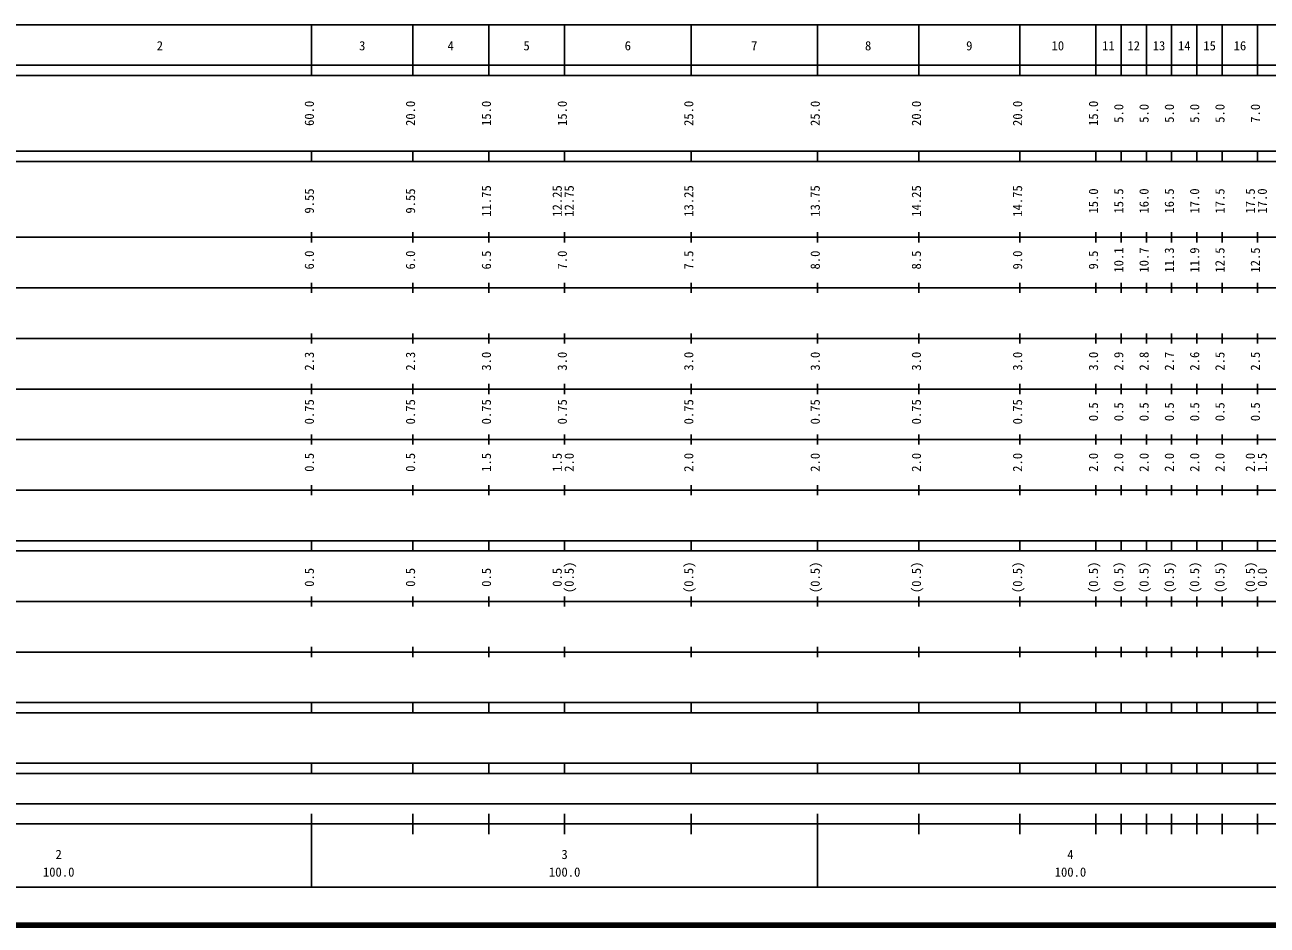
# Model space of a CAD drawing. Units: millimetres on the paper, enlarged 1000 times. Extents: x 40000 to 680000, y 20000 to 380000.
# Drawn here: x 211311 to 456880, y 20000 to 198000 of the extents above; entities that cross this region are included whole.
import ezdxf
from ezdxf.enums import TextEntityAlignment as Align

# ---------------------------------------------------------------- set-up
doc = ezdxf.new("R2010")
doc.units = ezdxf.units.MM
doc.header["$LTSCALE"] = 1000
doc.layers.add('M-TTL', color=2, linetype='Continuous', lineweight=140)
doc.layers.add('M-TTL-BAND', color=7, linetype='Continuous', lineweight=25)
doc.styles.add('ＭＳ ゴシック', font='')
doc.styles.get('ＭＳ ゴシック').set_extended_font_data('MS Gothic')

msp = doc.modelspace()

# ---------------------------------------------------------------- linework, layer by layer
at = {"layer": 'M-TTL'}
msp.add_line((40000, 20000), (680000, 20000), dxfattribs=at)
at = {"layer": 'M-TTL-BAND'}
for p, q in [((68000, 198000), (579000, 198000)), ((268000, 188000), (268000, 198000)), ((288000, 188000), (288000, 198000)), ((303000, 188000), (303000, 198000)), ((318000, 188000), (318000, 198000)), ((343000, 188000), (343000, 198000)), ((368000, 188000), (368000, 198000)), ((388000, 188000), (388000, 198000)), ((408000, 188000), (408000, 198000)), ((423000, 188000), (423000, 198000)), ((428000, 188000), (428000, 198000)), ((433000, 188000), (433000, 198000)), ((438000, 188000), (438000, 198000)), ((443000, 188000), (443000, 198000)), ((448000, 188000), (448000, 198000)), ((455000, 188000), (455000, 198000)), ((40000, 190000), (579000, 190000)), ((40000, 188000), (579000, 188000)), ((40000, 173000), (579000, 173000)), ((268000, 171000), (268000, 173000)), ((288000, 171000), (288000, 173000)), ((303000, 171000), (303000, 173000)), ((318000, 171000), (318000, 173000)), ((343000, 171000), (343000, 173000)), ((368000, 171000), (368000, 173000)), ((388000, 171000), (388000, 173000)), ((408000, 171000), (408000, 173000)), ((423000, 171000), (423000, 173000)), ((428000, 171000), (428000, 173000)), ((433000, 171000), (433000, 173000)), ((438000, 171000), (438000, 173000)), ((443000, 171000), (443000, 173000)), ((448000, 171000), (448000, 173000)), ((455000, 171000), (455000, 173000)), ((40000, 171000), (579000, 171000)), ((40000, 156000), (579000, 156000)), ((268000, 155000), (268000, 157000)), ((288000, 155000), (288000, 157000)), ((303000, 155000), (303000, 157000)), ((318000, 155000), (318000, 157000)), ((343000, 155000), (343000, 157000)), ((368000, 155000), (368000, 157000)), ((388000, 155000), (388000, 157000)), ((408000, 155000), (408000, 157000)), ((423000, 155000), (423000, 157000)), ((428000, 155000), (428000, 157000)), ((433000, 155000), (433000, 157000)), ((438000, 155000), (438000, 157000)), ((443000, 155000), (443000, 157000)), ((448000, 155000), (448000, 157000)), ((455000, 155000), (455000, 157000)), ((46000, 146000), (579000, 146000)), ((268000, 145000), (268000, 147000)), ((288000, 145000), (288000, 147000)), ((303000, 145000), (303000, 147000)), ((318000, 145000), (318000, 147000)), ((343000, 145000), (343000, 147000)), ((368000, 145000), (368000, 147000)), ((388000, 145000), (388000, 147000)), ((408000, 145000), (408000, 147000)), ((423000, 145000), (423000, 147000)), ((428000, 145000), (428000, 147000)), ((433000, 145000), (433000, 147000)), ((438000, 145000), (438000, 147000)), ((443000, 145000), (443000, 147000)), ((448000, 145000), (448000, 147000)), ((455000, 145000), (455000, 147000)), ((52000, 136000), (579000, 136000)), ((268000, 135000), (268000, 137000)), ((288000, 135000), (288000, 137000)), ((303000, 135000), (303000, 137000)), ((318000, 135000), (318000, 137000)), ((343000, 135000), (343000, 137000)), ((368000, 135000), (368000, 137000)), ((388000, 135000), (388000, 137000)), ((408000, 135000), (408000, 137000)), ((423000, 135000), (423000, 137000)), ((428000, 135000), (428000, 137000)), ((433000, 135000), (433000, 137000)), ((438000, 135000), (438000, 137000)), ((443000, 135000), (443000, 137000)), ((448000, 135000), (448000, 137000)), ((455000, 135000), (455000, 137000)), ((46000, 126000), (579000, 126000)), ((268000, 125000), (268000, 127000)), ((288000, 125000), (288000, 127000)), ((303000, 125000), (303000, 127000)), ((318000, 125000), (318000, 127000)), ((343000, 125000), (343000, 127000)), ((368000, 125000), (368000, 127000)), ((388000, 125000), (388000, 127000)), ((408000, 125000), (408000, 127000)), ((423000, 125000), (423000, 127000)), ((428000, 125000), (428000, 127000)), ((433000, 125000), (433000, 127000)), ((438000, 125000), (438000, 127000)), ((443000, 125000), (443000, 127000)), ((448000, 125000), (448000, 127000)), ((455000, 125000), (455000, 127000)), ((52000, 116000), (579000, 116000)), ((268000, 115000), (268000, 117000)), ((288000, 115000), (288000, 117000)), ((303000, 115000), (303000, 117000)), ((318000, 115000), (318000, 117000)), ((343000, 115000), (343000, 117000)), ((368000, 115000), (368000, 117000)), ((388000, 115000), (388000, 117000)), ((408000, 115000), (408000, 117000)), ((423000, 115000), (423000, 117000)), ((428000, 115000), (428000, 117000)), ((433000, 115000), (433000, 117000)), ((438000, 115000), (438000, 117000)), ((443000, 115000), (443000, 117000)), ((448000, 115000), (448000, 117000)), ((455000, 115000), (455000, 117000)), ((46000, 106000), (579000, 106000)), ((268000, 105000), (268000, 107000)), ((288000, 105000), (288000, 107000)), ((303000, 105000), (303000, 107000)), ((318000, 105000), (318000, 107000)), ((343000, 105000), (343000, 107000)), ((368000, 105000), (368000, 107000)), ((388000, 105000), (388000, 107000)), ((408000, 105000), (408000, 107000)), ((423000, 105000), (423000, 107000)), ((428000, 105000), (428000, 107000)), ((433000, 105000), (433000, 107000)), ((438000, 105000), (438000, 107000)), ((443000, 105000), (443000, 107000)), ((448000, 105000), (448000, 107000)), ((455000, 105000), (455000, 107000)), ((40000, 96000), (579000, 96000)), ((268000, 94000), (268000, 96000)), ((288000, 94000), (288000, 96000)), ((303000, 94000), (303000, 96000)), ((318000, 94000), (318000, 96000)), ((343000, 94000), (343000, 96000)), ((368000, 94000), (368000, 96000)), ((388000, 94000), (388000, 96000)), ((408000, 94000), (408000, 96000)), ((423000, 94000), (423000, 96000)), ((428000, 94000), (428000, 96000)), ((433000, 94000), (433000, 96000)), ((438000, 94000), (438000, 96000)), ((443000, 94000), (443000, 96000)), ((448000, 94000), (448000, 96000)), ((455000, 94000), (455000, 96000)), ((40000, 94000), (579000, 94000)), ((49000, 84000), (579000, 84000)), ((268000, 83000), (268000, 85000)), ((288000, 83000), (288000, 85000)), ((303000, 83000), (303000, 85000)), ((318000, 83000), (318000, 85000)), ((343000, 83000), (343000, 85000)), ((368000, 83000), (368000, 85000)), ((388000, 83000), (388000, 85000)), ((408000, 83000), (408000, 85000)), ((423000, 83000), (423000, 85000)), ((428000, 83000), (428000, 85000)), ((433000, 83000), (433000, 85000)), ((438000, 83000), (438000, 85000)), ((443000, 83000), (443000, 85000)), ((448000, 83000), (448000, 85000)), ((455000, 83000), (455000, 85000)), ((40000, 74000), (579000, 74000)), ((268000, 73000), (268000, 75000)), ((288000, 73000), (288000, 75000)), ((303000, 73000), (303000, 75000)), ((318000, 73000), (318000, 75000)), ((343000, 73000), (343000, 75000)), ((368000, 73000), (368000, 75000)), ((388000, 73000), (388000, 75000)), ((408000, 73000), (408000, 75000)), ((423000, 73000), (423000, 75000)), ((428000, 73000), (428000, 75000)), ((433000, 73000), (433000, 75000)), ((438000, 73000), (438000, 75000)), ((443000, 73000), (443000, 75000)), ((448000, 73000), (448000, 75000)), ((455000, 73000), (455000, 75000)), ((40000, 64000), (579000, 64000)), ((268000, 62000), (268000, 64000)), ((288000, 62000), (288000, 64000)), ((303000, 62000), (303000, 64000)), ((318000, 62000), (318000, 64000)), ((343000, 62000), (343000, 64000)), ((368000, 62000), (368000, 64000)), ((388000, 62000), (388000, 64000)), ((408000, 62000), (408000, 64000)), ((423000, 62000), (423000, 64000)), ((428000, 62000), (428000, 64000)), ((433000, 62000), (433000, 64000)), ((438000, 62000), (438000, 64000)), ((443000, 62000), (443000, 64000)), ((448000, 62000), (448000, 64000)), ((455000, 62000), (455000, 64000)), ((40000, 62000), (579000, 62000)), ((40000, 52000), (579000, 52000)), ((268000, 50000), (268000, 52000)), ((288000, 50000), (288000, 52000)), ((303000, 50000), (303000, 52000)), ((318000, 50000), (318000, 52000)), ((343000, 50000), (343000, 52000)), ((368000, 50000), (368000, 52000)), ((388000, 50000), (388000, 52000)), ((408000, 50000), (408000, 52000)), ((423000, 50000), (423000, 52000)), ((428000, 50000), (428000, 52000)), ((433000, 50000), (433000, 52000)), ((438000, 50000), (438000, 52000)), ((443000, 50000), (443000, 52000)), ((448000, 50000), (448000, 52000)), ((455000, 50000), (455000, 52000)), ((40000, 50000), (579000, 50000)), ((71000, 44000), (545000, 44000)), ((268000, 27500), (268000, 42000)), ((288000, 38000), (288000, 42000)), ((303000, 38000), (303000, 42000)), ((318000, 38000), (318000, 42000)), ((343000, 38000), (343000, 42000)), ((368000, 27500), (368000, 42000)), ((388000, 38000), (388000, 42000)), ((408000, 38000), (408000, 42000)), ((423000, 38000), (423000, 42000)), ((428000, 38000), (428000, 42000)), ((433000, 38000), (433000, 42000)), ((438000, 38000), (438000, 42000)), ((443000, 38000), (443000, 42000)), ((448000, 38000), (448000, 42000)), ((455000, 38000), (455000, 42000)), ((40000, 40000), (579000, 40000)), ((68000, 27500), (579000, 27500))]:
    msp.add_line(p, q, dxfattribs=at)

# ---------------------------------------------------------------- texts
at = {"layer": 'M-TTL-BAND', "style": 'ＭＳ ゴシック'}
for s, p in [('2', (238000, 192405)), ('3', (278000, 192405)), ('4', (295500, 192405)), ('5', (310500, 192405)), ('6', (330500, 192405)), ('7', (355500, 192405)), ('8', (378000, 192405)), ('9', (398000, 192405)), ('10', (415500, 192405)), ('11', (425500, 192405)), ('12', (430500, 192405)), ('13', (435500, 192405)), ('14', (440500, 192405)), ('15', (445500, 192405)), ('16', (451500, 192405)), ('2', (218000, 32523)), ('3', (318000, 32523)), ('4', (418000, 32523)), ('100.0', (218000, 29033)), ('100.0', (318000, 29033)), ('100.0', (418000, 29033))]:
    msp.add_text(s, height=1833, dxfattribs=at).set_placement(p, align=Align.BOTTOM_CENTER)
for s, p in [('60.0', (269000, 180500)), ('20.0', (289000, 180500)), ('15.0', (304000, 180500)), ('15.0', (319000, 180500)), ('25.0', (344000, 180500)), ('25.0', (369000, 180500)), ('20.0', (389000, 180500)), ('20.0', (409000, 180500)), ('15.0', (424000, 180500)), ('5.0', (429000, 180500)), ('5.0', (434000, 180500)), ('5.0', (439000, 180500)), ('5.0', (444000, 180500)), ('5.0', (449000, 180500)), ('7.0', (456000, 180500)), ('9.55', (269000, 163174)), ('9.55', (289000, 163174)), ('11.75', (304000, 163174)), ('12.25', (318000, 163174)), ('12.75', (320370, 163174)), ('13.25', (344000, 163174)), ('13.75', (369000, 163174)), ('14.25', (389000, 163174)), ('14.75', (409000, 163174)), ('15.0', (424000, 163174)), ('15.5', (429000, 163174)), ('16.0', (434000, 163174)), ('16.5', (439000, 163174)), ('17.0', (444000, 163174)), ('17.5', (449000, 163174)), ('17.5', (455000, 163174)), ('17.0', (457370, 163174)), ('6.0', (269000, 151500)), ('6.0', (289000, 151500)), ('6.5', (304000, 151500)), ('7.0', (319000, 151500)), ('7.5', (344000, 151500)), ('8.0', (369000, 151500)), ('8.5', (389000, 151500)), ('9.0', (409000, 151500)), ('9.5', (424000, 151500)), ('10.1', (429000, 151500)), ('10.7', (434000, 151500)), ('11.3', (439000, 151500)), ('11.9', (444000, 151500)), ('12.5', (449000, 151500)), ('12.5', (456000, 151500)), ('2.3', (269000, 131500)), ('2.3', (289000, 131500)), ('3.0', (304000, 131500)), ('3.0', (319000, 131500)), ('3.0', (344000, 131500)), ('3.0', (369000, 131500)), ('3.0', (389000, 131500)), ('3.0', (409000, 131500)), ('3.0', (424000, 131500)), ('2.9', (429000, 131500)), ('2.8', (434000, 131500)), ('2.7', (439000, 131500)), ('2.6', (444000, 131500)), ('2.5', (449000, 131500)), ('2.5', (456000, 131500)), ('0.75', (269000, 121500)), ('0.75', (289000, 121500)), ('0.75', (304000, 121500)), ('0.75', (319000, 121500)), ('0.75', (344000, 121500)), ('0.75', (369000, 121500)), ('0.75', (389000, 121500)), ('0.75', (409000, 121500)), ('0.5', (424000, 121500)), ('0.5', (429000, 121500)), ('0.5', (434000, 121500)), ('0.5', (439000, 121500)), ('0.5', (444000, 121500)), ('0.5', (449000, 121500)), ('0.5', (456000, 121500)), ('0.5', (269000, 111500)), ('0.5', (289000, 111500)), ('1.5', (304000, 111500)), ('1.5', (318000, 111500)), ('2.0', (320370, 111500)), ('2.0', (344000, 111500)), ('2.0', (369000, 111500)), ('2.0', (389000, 111500)), ('2.0', (409000, 111500)), ('2.0', (424000, 111500)), ('2.0', (429000, 111500)), ('2.0', (434000, 111500)), ('2.0', (439000, 111500)), ('2.0', (444000, 111500)), ('2.0', (449000, 111500)), ('2.0', (455000, 111500)), ('1.5', (457370, 111500)), ('(0.5)', (320370, 88764)), ('(0.5)', (344000, 88764)), ('(0.5)', (369000, 88764)), ('(0.5)', (389000, 88764)), ('(0.5)', (409000, 88764)), ('(0.5)', (424000, 88764)), ('(0.5)', (429000, 88764)), ('(0.5)', (434000, 88764)), ('(0.5)', (439000, 88764)), ('(0.5)', (444000, 88764)), ('(0.5)', (449000, 88764)), ('(0.5)', (455000, 88764)), ('0.5', (269000, 88764)), ('0.5', (289000, 88764)), ('0.5', (304000, 88764)), ('0.5', (318000, 88764)), ('0.0', (457370, 88764))]:
    msp.add_text(s, height=1833, rotation=90, dxfattribs=at).set_placement(p, align=Align.BOTTOM_CENTER)

doc.saveas('drawing.dxf')
